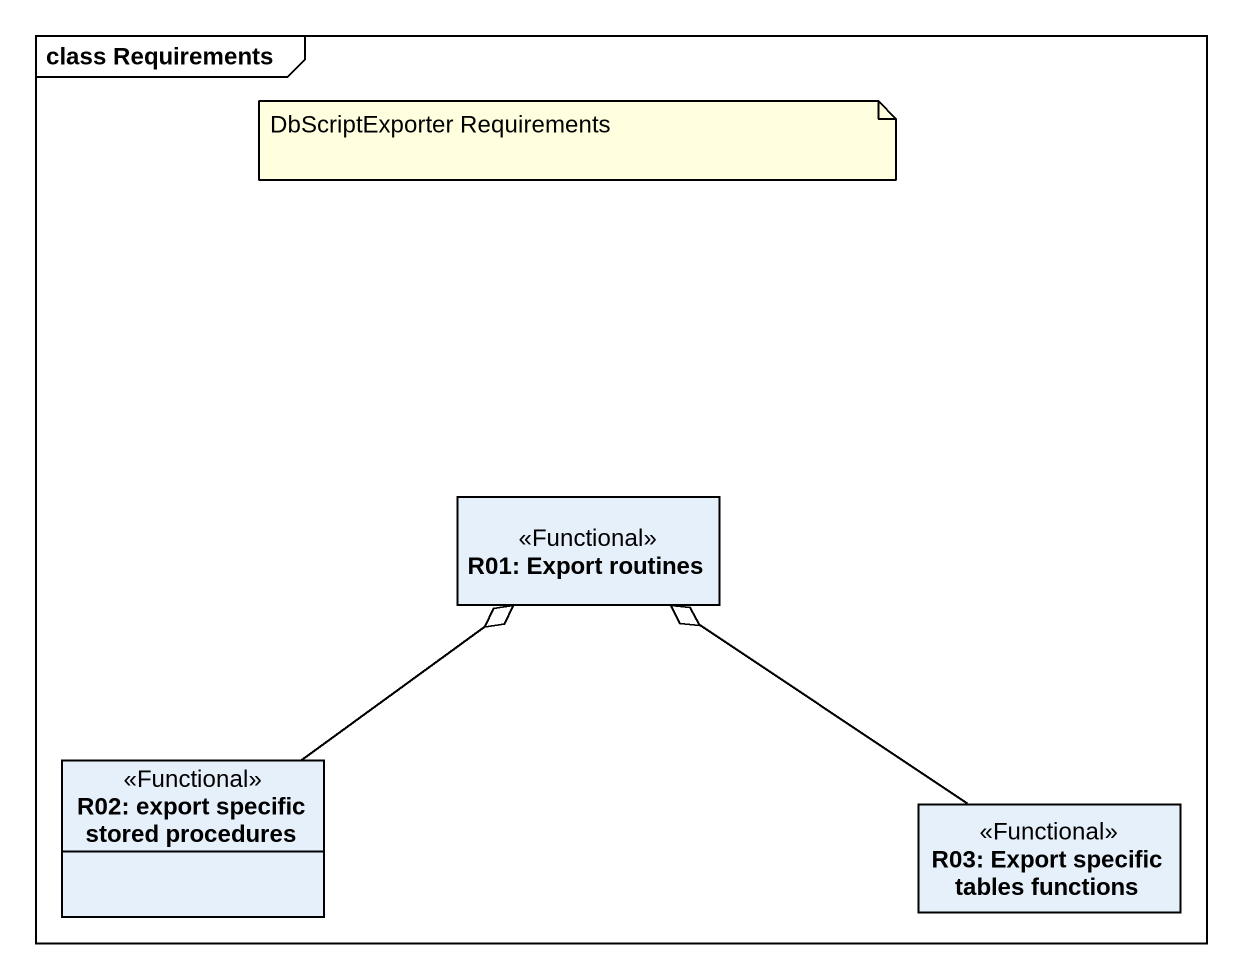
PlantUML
@startuml
mainframe class Requirements
hide circle
hide empty members
class "R01: Export routines" as R01_Export_routines <<Functional>>
class "R02: export specific stored procedures" as R02_export_specific_stored <<Functional>>
class "R03: Export specific tables functions" as R03_Export_specific_tables <<Functional>>
R02_export_specific_stored -up-o R01_Export_routines
R03_Export_specific_tables -up-o R01_Export_routines
note as N1
  DbScriptExporter Requirements
end note
@enduml
